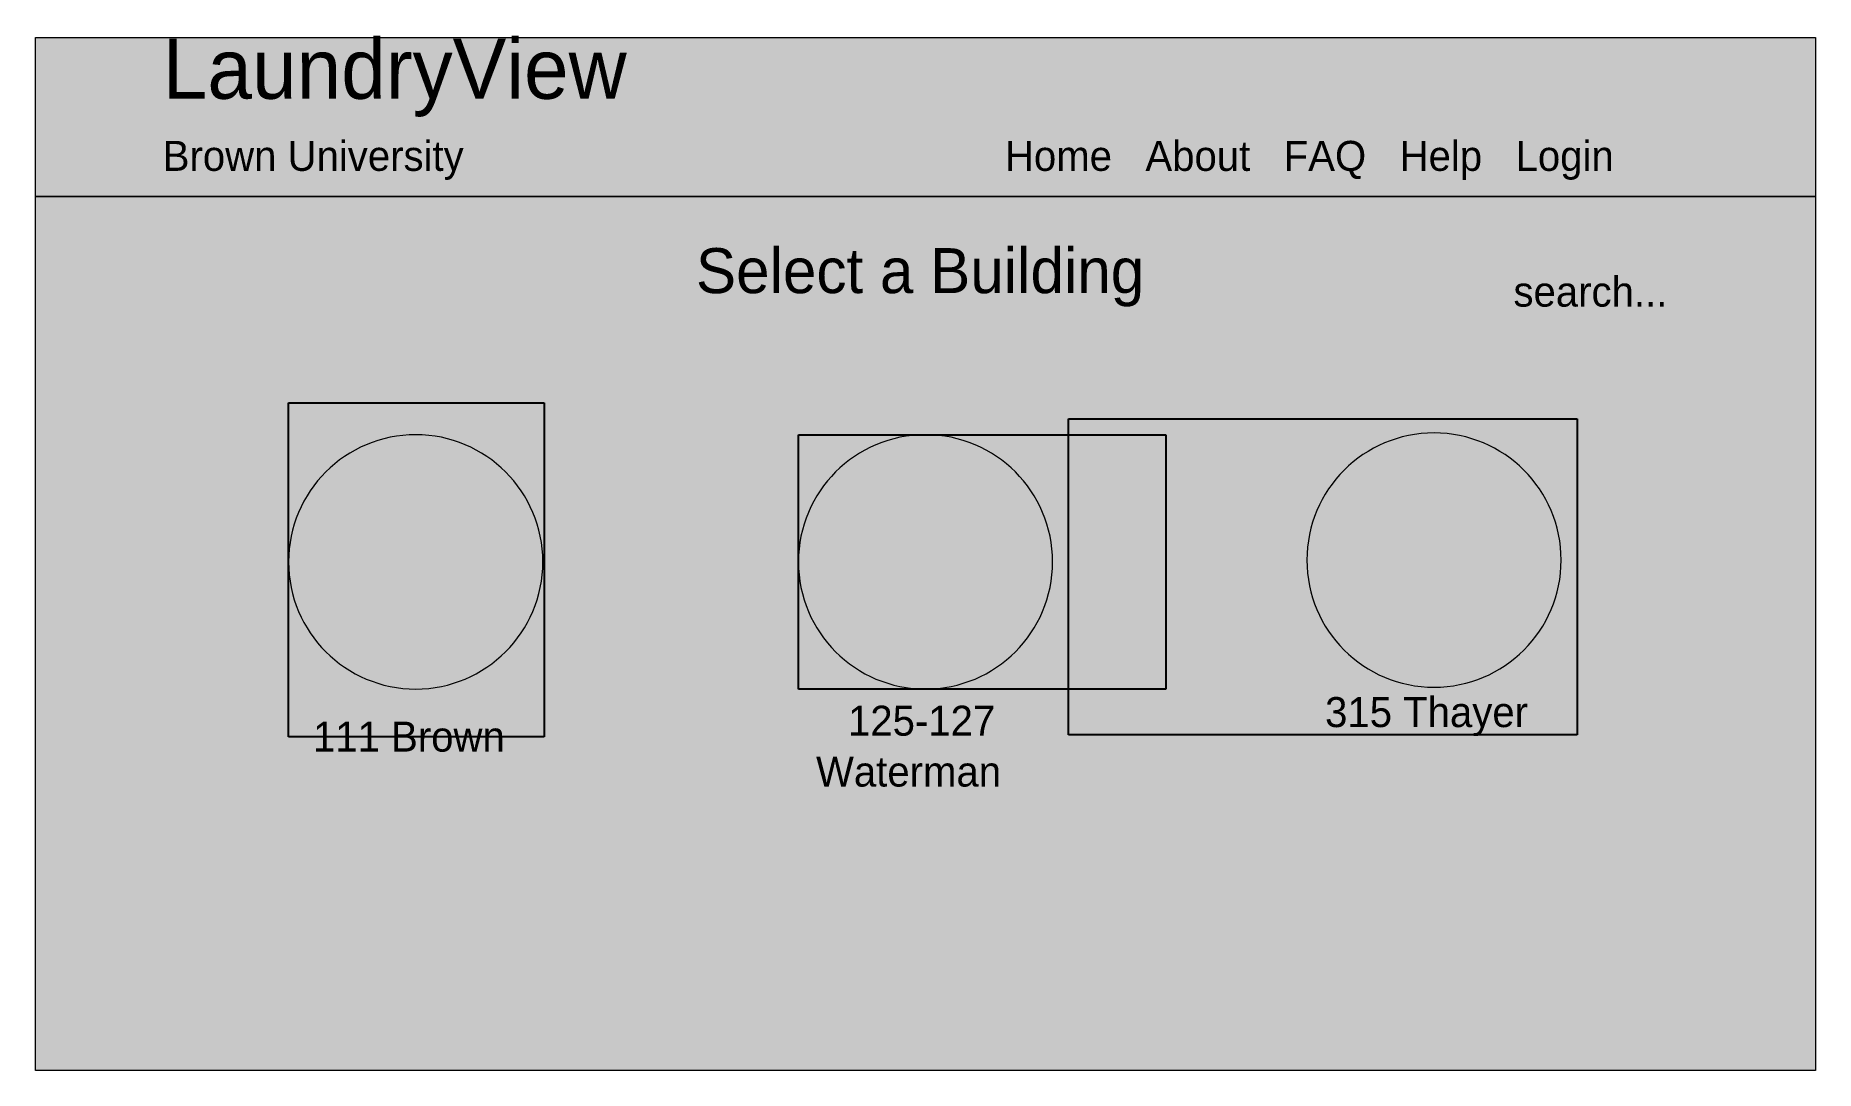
# Model space of a CAD drawing. Header units: inches. Extents: x -360 to 648, y -576 to 10.
import ezdxf

# ---------------------------------------------------------------- set-up
doc = ezdxf.new("R2010")
doc.units = ezdxf.units.IN
doc.header["$MEASUREMENT"] = 0
doc.layers.add('Layer 1', color=7, linetype='Continuous')
picture_1 = doc.add_image_def('image1.png', size_in_pixel=(200, 300))
picture_2 = doc.add_image_def('image2.png', size_in_pixel=(470, 387))
picture_3 = doc.add_image_def('image3.png', size_in_pixel=(704, 432))

# ---------------------------------------------------------------- blocks, each defined once
blk = doc.blocks.new('block 2')
at = {"layer": 'Layer 1', "lineweight": 0}
blk.add_open_spline([(-72.7, -288), (-72.7, -327.8), (-105, -360), (-144.7, -360), (-184.5, -360), (-216.7, -327.8), (-216.7, -288), (-216.7, -248.2), (-184.5, -216), (-144.7, -216), (-105, -216), (-72.7, -248.2), (-72.7, -288)], degree=3, knots=[0, 0, 0, 0, 1, 1, 1, 2, 2, 2, 3, 3, 3, 4, 4, 4, 4], dxfattribs=at)
at = {"layer": 'Layer 1'}
image = blk.add_image(picture_1, insert=(-216.7, -387), size_in_units=(144.7, 189), dxfattribs=at)
blk = doc.blocks.new('block 3')
at = {"layer": 'Layer 1', "lineweight": 0}
blk.add_open_spline([(216, -288), (216, -327.8), (183.8, -360), (144, -360), (104.2, -360), (72, -327.8), (72, -288), (72, -248.2), (104.2, -216), (144, -216), (183.8, -216), (216, -248.2), (216, -288)], degree=3, knots=[0, 0, 0, 0, 1, 1, 1, 2, 2, 2, 3, 3, 3, 4, 4, 4, 4], dxfattribs=at)
at = {"layer": 'Layer 1'}
image = blk.add_image(picture_2, insert=(72, -360), size_in_units=(208.2, 144), dxfattribs=at)
blk = doc.blocks.new('block 4')
at = {"layer": 'Layer 1', "lineweight": 0}
blk.add_open_spline([(504, -287), (504, -326.8), (471.8, -359), (432, -359), (392.2, -359), (360, -326.8), (360, -287), (360, -247.2), (392.2, -215), (432, -215), (471.8, -215), (504, -247.2), (504, -287)], degree=3, knots=[0, 0, 0, 0, 1, 1, 1, 2, 2, 2, 3, 3, 3, 4, 4, 4, 4], dxfattribs=at)
at = {"layer": 'Layer 1'}
image = blk.add_image(picture_3, insert=(225, -386), size_in_units=(288, 179), dxfattribs=at)

msp = doc.modelspace()

# ---------------------------------------------------------------- hatches: boundary and pattern name
at = {"layer": 'Layer 1', "true_color": 0x9ec4c8}
h = msp.add_hatch(color=9, dxfattribs=at)
h.dxf.hatch_style = 2
h.paths.add_polyline_path([(648, -81), (-360, -81), (-360, 9), (648, 9)])
at = {"layer": 'Layer 1', "true_color": 0xe7ebea}
h = msp.add_hatch(color=254, dxfattribs=at)
h.dxf.hatch_style = 2
h.paths.add_polyline_path([(648, -576), (-360, -576), (-360, -81), (648, -81)])

# ---------------------------------------------------------------- linework, layer by layer
at = {"layer": 'Layer 1', "lineweight": 0}
for points in [[(648, -81), (-360, -81), (-360, 9), (648, 9), (648, -81)], [(648, -576), (-360, -576), (-360, -81), (648, -81), (648, -576)]]:
    msp.add_lwpolyline(points, dxfattribs=at)

# ---------------------------------------------------------------- block references
at = {"layer": 'Layer 1'}
for name in ['block 2', 'block 4', 'block 3']:
    msp.add_blockref(name, (0, 0), dxfattribs=at)

# ---------------------------------------------------------------- texts
at = {"layer": 'Layer 1', "color": 146, "true_color": 0x17606c, "insert": (-288, -36), "char_height": 33.984, "attachment_point": 7}
msp.add_mtext('\\fCentury Gothic|b0|i0|c0|p34;\\W1;LaundryView', dxfattribs=at)
at = {"layer": 'Layer 1', "color": 146, "true_color": 0x195e6c, "insert": (-288, -71.7), "char_height": 16.992, "attachment_point": 7}
msp.add_mtext('\\fCentury Gothic|b0|i0|c0|p34;\\W1;Brown University', dxfattribs=at)
at = {"layer": 'Layer 1', "color": 146, "true_color": 0x195e68, "insert": (189, -71.7), "char_height": 16.992, "attachment_point": 7}
msp.add_mtext('\\fCentury Gothic|b0|i0|c0|p34;\\W1;Home   About   FAQ   Help   Login', dxfattribs=at)
at = {"layer": 'Layer 1', "color": 146, "true_color": 0x165f68, "insert": (14, -143.5), "char_height": 25.488, "attachment_point": 7}
msp.add_mtext('\\fCentury Gothic|b0|i0|c0|p34;\\W1;Select a Building', dxfattribs=at)
at = {"layer": 'Layer 1', "color": 9, "true_color": 0x9ec4c8, "insert": (477, -143.7), "char_height": 16.992, "attachment_point": 7}
msp.add_mtext('\\fCentury Gothic|b0|i0|c0|p34;\\W1;search...', dxfattribs=at)
at = {"layer": 'Layer 1', "color": 252, "true_color": 0x859b9e, "char_height": 16.992, "attachment_point": 7}
for s, insert in [('\\fCentury Gothic|b0|i0|c0|p34;\\W1;125-127 ', (100.1, -386.7)), ('\\fCentury Gothic|b0|i0|c0|p34;\\W1;Waterman', (82, -415.5))]:
    msp.add_mtext(s, dxfattribs=dict(at, insert=insert))
at = {"layer": 'Layer 1', "color": 252, "true_color": 0x749697, "char_height": 16.992, "attachment_point": 7}
for s, insert in [('\\fCentury Gothic|b0|i0|c0|p34;\\W1;315 Thayer', (370.3, -386.7)), ('\\fCentury Gothic|b0|i0|c0|p34;\\W1;111 Brown', (-202.9, -395.7))]:
    msp.add_mtext(s, dxfattribs=dict(at, insert=insert))

doc.saveas('drawing.dxf')
